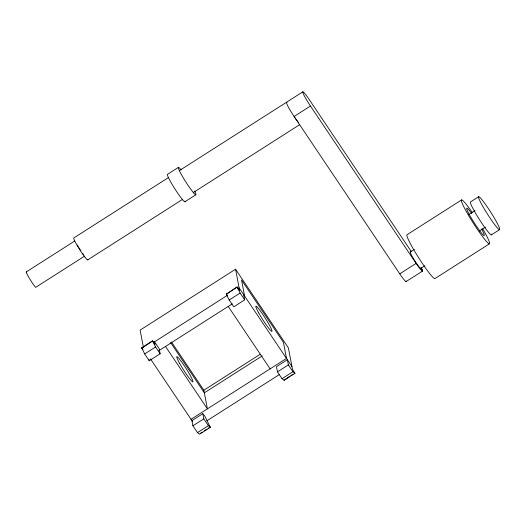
<?xml version="1.0" encoding="UTF-8"?>
<svg xmlns="http://www.w3.org/2000/svg" width="526" height="526" viewBox="0 0 526 526"><rect width="100%" height="100%" fill="white"/><g stroke="black" fill="none" stroke-linecap="round" stroke-linejoin="round"><path stroke-width="0.79" d="M178.413 167.36L167.505 174.316A16.247 1.571 57.5 0 0 175.822 190.34A16.247 1.571 57.5 0 0 185.014 201.149M168.721 177.4L73.798 237.956A12.999 1.256 57.5 0 0 80.452 250.77A12.999 1.256 57.5 0 0 87.809 259.417M179.807 170.325L302.871 91.813M26.359 271.876L74.758 241M411.227 251.467L309.216 99.546A12.999 1.256 57.5 0 0 302.792 92.293A12.999 1.256 57.5 0 0 310.452 106.028L294.093 116.47L399.76 273.836A12.999 1.256 57.5 0 0 406.184 281.088M84.706 256.07L35.623 287.387L34.69 286.243A9.823 0.947 57.5 0 1 28.187 276.288A9.823 0.947 57.5 0 1 26.78 272.074M87.724 259.897L182.647 199.341M193.732 192.273L299.741 124.642M184.915 201.754L195.823 194.791M295.001 373.296L292.943 371.731L288.36 364.906L287.374 359.725L276.466 366.681L277.452 371.869L282.028 378.687L284.093 380.252L295.001 373.296L292.476 369.298L288.399 347.91L235.563 269.227L140.113 330.118L143.374 347.199M141.731 347.831L152.639 340.874L155.104 344.543L154.578 341.788L159.154 348.607L160.147 353.794L149.239 360.751L144.657 353.932L141.731 347.831L142.96 349.665M243.696 294.678L244.682 299.859L233.774 306.822L229.198 300.004L226.331 294.225L237.173 286.94L239.639 290.615L235.563 269.227M141.79 348.153L152.639 340.874M226.331 294.225L237.173 286.94M153.217 342.663L227.357 295.362M237.732 288.741L239.113 287.86L291.95 366.543M144.657 353.932L155.564 346.976L152.698 341.196M229.198 300.004L240.106 293.041L237.239 287.262M158.813 350.704L232.301 303.818M461.572 199.939L407.025 234.734A25.998 2.512 57.5 0 0 418.505 257.51A25.998 2.512 57.5 0 0 434.884 278.622L489.43 243.827M478.686 196.724L470.507 201.945A19.501 1.887 57.5 0 0 480.494 221.17A19.501 1.887 57.5 0 0 491.521 234.142M410.28 251.928L414.416 249.291M468.837 214.569L475.037 210.617M165.493 346.443L207.408 408.866L203.851 390.233L260.37 354.176M262.244 355.892L204.344 392.823L170.634 342.617M399.76 273.836L416.119 263.401A12.999 1.256 57.5 0 0 421.293 267.622M420.728 268.385L424.857 265.748M479.285 231.032L485.485 227.074M406.105 281.568L422.47 271.133M191.043 419.301L286.492 358.41L283.429 342.373L241.513 279.95L244.577 295.987M202.832 413.66L191.924 420.616L192.91 425.797L197.493 432.622L199.558 434.187L210.466 427.224C207.494 422.878 206.626 417.67 202.832 413.66L203.818 418.841L208.401 425.659L210.466 427.224M491.396 234.866L499.582 229.645A19.501 1.887 57.5 0 0 485.505 204.417A19.501 1.887 57.5 0 0 482.316 205.495A19.501 1.887 57.5 0 0 499.582 229.645M192.91 425.797L203.818 418.841M277.452 371.869L288.36 364.906M206.876 420.813L279.503 374.486M197.493 432.622L208.401 425.659M282.028 378.687L292.943 371.731M200.176 433.424L202.221 432.122M204.266 430.814L206.994 429.078M208.355 428.21L209.723 427.336M289.484 376.452L284.093 380.252M290.852 375.577L292.897 374.275M422.549 270.653L420.787 268.03A9.751 0.94 57.5 0 1 414.58 260.469A9.751 0.94 57.5 0 1 410.694 252.132M310.452 106.028L416.119 263.401M240.106 293.041L244.682 299.859M226.265 293.902L227.502 295.737M228.212 306.428L270.127 368.851M171.502 342.058L203.851 390.233M155.564 346.976L160.147 353.794M150.495 358.916L192.411 421.339M148.957 359.271L149.239 360.751M83.384 254.42A9.823 0.947 57.5 0 1 82.536 253.262M80.826 250.777A9.823 0.947 57.5 0 1 78.453 247.003M78.039 246.306A9.823 0.947 57.5 0 1 77.276 244.971M194.673 191.043A16.247 1.571 57.5 0 1 192.187 191.142A16.247 1.571 57.5 0 1 180.227 172.423A16.247 1.571 57.5 0 1 181.141 169.878M481.52 228.915A16.247 1.571 57.5 0 1 481.185 232.722A16.247 1.571 57.5 0 1 468.087 212.208A16.247 1.571 57.5 0 1 471.625 213.405M482.697 228.836A25.998 2.512 57.5 0 1 485.281 240.073A25.998 2.512 57.5 0 1 463.025 205.133A25.998 2.512 57.5 0 1 472.433 212.721M298.472 122.453A12.999 1.256 57.5 0 1 289.418 108.967A12.999 1.256 57.5 0 1 287.065 102.517M258.7 312.878A14.952 1.447 57.5 0 0 271.935 331.393A14.952 1.447 57.5 0 0 261.146 312.056A14.952 1.447 57.5 0 0 258.7 312.878M179.616 363.334A14.952 1.447 57.5 0 0 192.851 381.85A14.952 1.447 57.5 0 0 182.055 362.506A14.952 1.447 57.5 0 0 179.616 363.334"/></g></svg>
